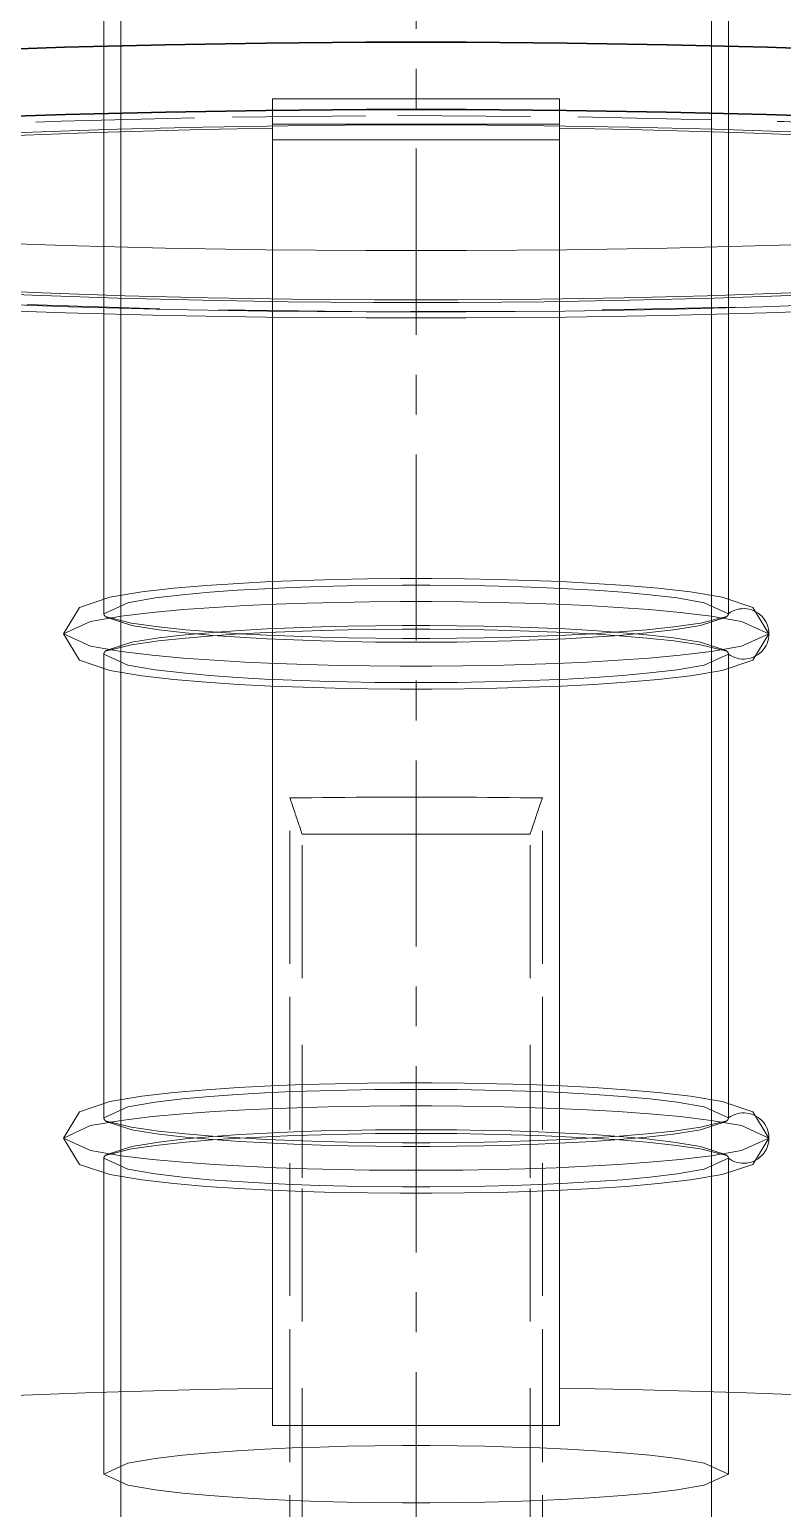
# Model space of a CAD drawing. Header units: millimetres. Extents: x 10 to 410, y 10 to 287.
# Drawn here: x 108.05 to 110.88, y 204.84 to 210.4 of the extents above; entities that cross this region are included whole.
import ezdxf

# ---------------------------------------------------------------- set-up
doc = ezdxf.new("R2010")
doc.units = ezdxf.units.MM
doc.linetypes.add('CENTER', pattern=[1.15, 0.7, -0.15, 0.15, -0.15])
doc.linetypes.add('DASHED', pattern=[0.75, 0.5, -0.25])
for name, color, linetype, lineweight in [('CENTER', 4, 'CENTER', 13), ('HIDDEN', 8, 'DASHED', 18), ('VISIBLE', 7, 'CONTINUOUS', 35)]:
    doc.layers.add(name, color=color, linetype=linetype, lineweight=lineweight)

msp = doc.modelspace()

# ---------------------------------------------------------------- linework, layer by layer
at = {"layer": 'CENTER'}
msp.add_line((109.5, 169), (109.5, 273), dxfattribs=at)
at = {"layer": 'HIDDEN'}
for points in [[(108.3895, 203.3861), (108.3895, 203.8137), (108.3895, 204.2413), (108.3895, 204.6688), (108.3895, 205.0964), (108.3895, 205.524), (108.3895, 205.9516), (108.3895, 206.3792), (108.3895, 206.8068), (108.3895, 207.2344), (108.3895, 207.662), (108.3895, 208.0896), (108.3895, 208.5171), (108.3895, 208.9447), (108.3895, 209.3723), (108.3895, 209.7999), (108.3895, 210.2275), (108.3895, 210.6551), (108.3895, 211.0827), (108.3895, 211.5103), (108.3895, 211.9379), (108.3895, 212.3655), (108.3895, 212.793), (108.3895, 213.2206)], [(110.6105, 203.3861), (110.6105, 203.8137), (110.6105, 204.2413), (110.6105, 204.6688), (110.6105, 205.0964), (110.6105, 205.524), (110.6105, 205.9516), (110.6105, 206.3792), (110.6105, 206.8068), (110.6105, 207.2344), (110.6105, 207.662), (110.6105, 208.0896), (110.6105, 208.5171), (110.6105, 208.9447), (110.6105, 209.3723), (110.6105, 209.7999), (110.6105, 210.2275), (110.6105, 210.6551), (110.6105, 211.0827), (110.6105, 211.5103), (110.6105, 211.9379), (110.6105, 212.3655), (110.6105, 212.793), (110.6105, 213.2206)], [(110.6105, 203.3861), (110.6105, 203.8137), (110.6105, 204.2413), (110.6105, 204.6688), (110.6105, 205.0964), (110.6105, 205.524), (110.6105, 205.9516), (110.6105, 206.3792), (110.6105, 206.8068), (110.6105, 207.2344), (110.6105, 207.662), (110.6105, 208.0896), (110.6105, 208.5171), (110.6105, 208.9447), (110.6105, 209.3723), (110.6105, 209.7999), (110.6105, 210.2275), (110.6105, 210.6551), (110.6105, 211.0827), (110.6105, 211.5103), (110.6105, 211.9379), (110.6105, 212.3655), (110.6105, 212.793), (110.6105, 213.2206)], [(108.326, 208.2014), (108.326, 208.3047), (108.326, 208.408), (108.326, 208.5113), (108.326, 208.6146), (108.326, 208.7179), (108.326, 208.8212), (108.326, 208.9245), (108.326, 209.0278), (108.326, 209.1312), (108.326, 209.2345), (108.326, 209.3378), (108.326, 209.4411), (108.326, 209.5444), (108.326, 209.6477), (108.326, 209.751), (108.326, 209.8543), (108.326, 209.9576), (108.326, 210.0609), (108.326, 210.1642), (108.326, 210.2675), (108.326, 210.3708), (108.326, 210.4741), (108.326, 210.5774)], [(110.674, 208.2014), (110.674, 208.3047), (110.674, 208.408), (110.674, 208.5113), (110.674, 208.6146), (110.674, 208.7179), (110.674, 208.8212), (110.674, 208.9245), (110.674, 209.0278), (110.674, 209.1312), (110.674, 209.2345), (110.674, 209.3378), (110.674, 209.4411), (110.674, 209.5444), (110.674, 209.6477), (110.674, 209.751), (110.674, 209.8543), (110.674, 209.9576), (110.674, 210.0609), (110.674, 210.1642), (110.674, 210.2675), (110.674, 210.3708), (110.674, 210.4741), (110.674, 210.5774)], [(110.674, 208.2014), (110.674, 208.3047), (110.674, 208.408), (110.674, 208.5113), (110.674, 208.6146), (110.674, 208.7179), (110.674, 208.8212), (110.674, 208.9245), (110.674, 209.0278), (110.674, 209.1312), (110.674, 209.2345), (110.674, 209.3378), (110.674, 209.4411), (110.674, 209.5444), (110.674, 209.6477), (110.674, 209.751), (110.674, 209.8543), (110.674, 209.9576), (110.674, 210.0609), (110.674, 210.1642), (110.674, 210.2675), (110.674, 210.3708), (110.674, 210.4741), (110.674, 210.5774)], [(108.9606, 210.0422), (108.9606, 210.0463), (108.9606, 210.0504), (108.9606, 210.0545), (108.9606, 210.0587), (108.9606, 210.0628), (108.9606, 210.0669), (108.9606, 210.071), (108.9606, 210.0751), (108.9606, 210.0793), (108.9606, 210.0834), (108.9606, 210.0875), (108.9606, 210.0916), (108.9606, 210.0957), (108.9606, 210.0999), (108.9606, 210.104), (108.9606, 210.1081), (108.9606, 210.1122), (108.9606, 210.1163), (108.9606, 210.1205), (108.9606, 210.1246), (108.9606, 210.1287), (108.9606, 210.1328), (108.9606, 210.137)], [(108.9606, 210.137), (108.9606, 210.1303), (108.9606, 210.1236), (108.9606, 210.1169), (108.9606, 210.1102), (108.9606, 210.1035), (108.9606, 210.0968), (108.9606, 210.0901), (108.9606, 210.0834), (108.9606, 210.0767), (108.9606, 210.0701), (108.9606, 210.0634), (108.9606, 210.0567), (108.9606, 210.05), (108.9606, 210.0433), (108.9606, 210.0366), (108.9606, 210.0299), (108.9606, 210.0232), (108.9606, 210.0165), (108.9606, 210.0098), (108.9606, 210.0032), (108.9606, 209.9965), (108.9606, 209.9898), (108.9606, 209.9831)], [(108.9606, 210.137), (109.0075, 210.137), (109.0544, 210.137), (109.1013, 210.137), (109.1482, 210.137), (109.1951, 210.137), (109.242, 210.137), (109.2889, 210.137), (109.3358, 210.137), (109.3827, 210.137), (109.4296, 210.137), (109.4765, 210.137), (109.5234, 210.137), (109.5703, 210.137), (109.6172, 210.137), (109.6641, 210.137), (109.711, 210.137), (109.7579, 210.137), (109.8049, 210.137), (109.8518, 210.137), (109.8987, 210.137), (109.9456, 210.137), (109.9925, 210.137), (110.0394, 210.137)], [(110.0394, 210.0422), (110.0394, 210.0463), (110.0394, 210.0504), (110.0394, 210.0545), (110.0394, 210.0587), (110.0394, 210.0628), (110.0394, 210.0669), (110.0394, 210.071), (110.0394, 210.0751), (110.0394, 210.0793), (110.0394, 210.0834), (110.0394, 210.0875), (110.0394, 210.0916), (110.0394, 210.0957), (110.0394, 210.0999), (110.0394, 210.104), (110.0394, 210.1081), (110.0394, 210.1122), (110.0394, 210.1163), (110.0394, 210.1205), (110.0394, 210.1246), (110.0394, 210.1287), (110.0394, 210.1328), (110.0394, 210.137)], [(110.0394, 210.137), (110.0394, 210.1303), (110.0394, 210.1236), (110.0394, 210.1169), (110.0394, 210.1102), (110.0394, 210.1035), (110.0394, 210.0968), (110.0394, 210.0901), (110.0394, 210.0834), (110.0394, 210.0767), (110.0394, 210.0701), (110.0394, 210.0634), (110.0394, 210.0567), (110.0394, 210.05), (110.0394, 210.0433), (110.0394, 210.0366), (110.0394, 210.0299), (110.0394, 210.0232), (110.0394, 210.0165), (110.0394, 210.0098), (110.0394, 210.0032), (110.0394, 209.9965), (110.0394, 209.9898), (110.0394, 209.9831)], [(113.5297, 209.7054), (112.8576, 209.5015), (112.1403, 209.4268), (111.4204, 209.3812), (110.6997, 209.3534), (109.9785, 209.3393), (109.2572, 209.3373), (108.536, 209.3474), (107.815, 209.3704), (107.0948, 209.4095), (106.3763, 209.4724), (105.6656, 209.592), (105.9106, 209.873), (106.5978, 209.9612), (107.321, 210.0155), (108.1665, 210.0533), (108.8099, 210.0687), (109.4303, 210.074), (110.1076, 210.0699), (110.884, 210.0517), (111.8252, 210.0065), (112.5873, 209.9423), (113.0957, 209.8718), (113.5297, 209.7054)], [(105.8532, 209.7166), (106.1432, 209.8363), (106.4593, 209.8899), (106.7777, 209.9277), (107.097, 209.9566), (107.4169, 209.9795), (107.737, 209.9977), (108.0573, 210.0121), (108.3778, 210.0231), (108.6984, 210.0311), (109.019, 210.0363), (109.3396, 210.0389), (109.6603, 210.0389), (109.9809, 210.0363), (110.3016, 210.0311), (110.6221, 210.0231), (110.9426, 210.0121), (111.2629, 209.9977), (111.5831, 209.9795), (111.9029, 209.9566), (112.2223, 209.9277), (112.5407, 209.89), (112.8568, 209.8363), (113.1468, 209.7166)], [(105.9526, 209.7055), (106.0537, 209.7823), (106.1811, 209.82), (106.311, 209.8476), (106.442, 209.8699), (106.5736, 209.8888), (106.7055, 209.9053), (106.8375, 209.9199), (106.9698, 209.9329), (107.1022, 209.9446), (107.2347, 209.9552), (107.3672, 209.9648), (107.4998, 209.9735), (107.6325, 209.9814), (107.7652, 209.9885), (107.8979, 209.995), (108.0307, 210.0008), (108.1635, 210.0061), (108.2963, 210.0107), (108.4291, 210.0148), (108.562, 210.0184), (108.6948, 210.0215), (108.8277, 210.0241), (108.9606, 210.0262)], [(108.9606, 210.0422), (108.9606, 210.0415), (108.9606, 210.0408), (108.9606, 210.0401), (108.9606, 210.0394), (108.9606, 210.0387), (108.9606, 210.038), (108.9606, 210.0373), (108.9606, 210.0366), (108.9606, 210.0359), (108.9606, 210.0352), (108.9606, 210.0345), (108.9606, 210.0338), (108.9606, 210.0331), (108.9606, 210.0324), (108.9606, 210.0318), (108.9606, 210.0311), (108.9606, 210.0304), (108.9606, 210.0297), (108.9606, 210.029), (108.9606, 210.0283), (108.9606, 210.0276), (108.9606, 210.0269), (108.9606, 210.0262)], [(110.0394, 210.0422), (109.9925, 210.0422), (109.9456, 210.0422), (109.8987, 210.0422), (109.8518, 210.0422), (109.8049, 210.0422), (109.7579, 210.0422), (109.711, 210.0422), (109.6641, 210.0422), (109.6172, 210.0422), (109.5703, 210.0422), (109.5234, 210.0422), (109.4765, 210.0422), (109.4296, 210.0422), (109.3827, 210.0422), (109.3358, 210.0422), (109.2889, 210.0422), (109.242, 210.0422), (109.1951, 210.0422), (109.1482, 210.0422), (109.1013, 210.0422), (109.0544, 210.0422), (109.0075, 210.0422), (108.9606, 210.0422)], [(108.9606, 210.0262), (108.9606, 209.8202), (108.9606, 209.6142), (108.9606, 209.4083), (108.9606, 209.2023), (108.9606, 208.9963), (108.9606, 208.7903), (108.9606, 208.5844), (108.9606, 208.3784), (108.9606, 208.1724), (108.9606, 207.9664), (108.9606, 207.7605), (108.9606, 207.5545), (108.9606, 207.3485), (108.9606, 207.1425), (108.9606, 206.9366), (108.9606, 206.7306), (108.9606, 206.5246), (108.9606, 206.3186), (108.9606, 206.1127), (108.9606, 205.9067), (108.9606, 205.7007), (108.9606, 205.4947), (108.9606, 205.2888)], [(110.0394, 210.0422), (110.0394, 210.0415), (110.0394, 210.0408), (110.0394, 210.0401), (110.0394, 210.0394), (110.0394, 210.0387), (110.0394, 210.038), (110.0394, 210.0373), (110.0394, 210.0366), (110.0394, 210.0359), (110.0394, 210.0352), (110.0394, 210.0345), (110.0394, 210.0338), (110.0394, 210.0331), (110.0394, 210.0324), (110.0394, 210.0318), (110.0394, 210.0311), (110.0394, 210.0304), (110.0394, 210.0297), (110.0394, 210.029), (110.0394, 210.0283), (110.0394, 210.0276), (110.0394, 210.0269), (110.0394, 210.0262)], [(110.0394, 210.0262), (110.1723, 210.0241), (110.3051, 210.0215), (110.438, 210.0184), (110.5708, 210.0148), (110.7037, 210.0107), (110.8365, 210.0061), (110.9693, 210.0008), (111.1021, 209.995), (111.2348, 209.9885), (111.3675, 209.9814), (111.5002, 209.9735), (111.6328, 209.9648), (111.7653, 209.9552), (111.8978, 209.9446), (112.0302, 209.9329), (112.1624, 209.9199), (112.2945, 209.9053), (112.4264, 209.8888), (112.5579, 209.8699), (112.6889, 209.8476), (112.8189, 209.82), (112.9463, 209.7823), (113.0474, 209.7055)], [(110.0394, 210.0262), (110.0394, 209.8202), (110.0394, 209.6142), (110.0394, 209.4083), (110.0394, 209.2023), (110.0394, 208.9963), (110.0394, 208.7903), (110.0394, 208.5844), (110.0394, 208.3784), (110.0394, 208.1724), (110.0394, 207.9664), (110.0394, 207.7605), (110.0394, 207.5545), (110.0394, 207.3485), (110.0394, 207.1425), (110.0394, 206.9366), (110.0394, 206.7306), (110.0394, 206.5246), (110.0394, 206.3186), (110.0394, 206.1127), (110.0394, 205.9067), (110.0394, 205.7007), (110.0394, 205.4947), (110.0394, 205.2888)], [(108.9606, 205.1488), (108.9606, 205.359), (108.9606, 205.5692), (108.9606, 205.7794), (108.9606, 205.9896), (108.9606, 206.1997), (108.9606, 206.4099), (108.9606, 206.6201), (108.9606, 206.8303), (108.9606, 207.0405), (108.9606, 207.2507), (108.9606, 207.4609), (108.9606, 207.671), (108.9606, 207.8812), (108.9606, 208.0914), (108.9606, 208.3016), (108.9606, 208.5118), (108.9606, 208.722), (108.9606, 208.9322), (108.9606, 209.1423), (108.9606, 209.3525), (108.9606, 209.5627), (108.9606, 209.7729), (108.9606, 209.9831)], [(108.9606, 209.9831), (109.0075, 209.9831), (109.0544, 209.9831), (109.1013, 209.9831), (109.1482, 209.9831), (109.1951, 209.9831), (109.242, 209.9831), (109.2889, 209.9831), (109.3358, 209.9831), (109.3827, 209.9831), (109.4296, 209.9831), (109.4765, 209.9831), (109.5234, 209.9831), (109.5703, 209.9831), (109.6172, 209.9831), (109.6642, 209.9831), (109.7111, 209.9831), (109.758, 209.9831), (109.8049, 209.9831), (109.8518, 209.9831), (109.8987, 209.9831), (109.9456, 209.9831), (109.9925, 209.9831), (110.0394, 209.9831)], [(110.0394, 205.1488), (110.0394, 205.359), (110.0394, 205.5692), (110.0394, 205.7794), (110.0394, 205.9896), (110.0394, 206.1997), (110.0394, 206.4099), (110.0394, 206.6201), (110.0394, 206.8303), (110.0394, 207.0405), (110.0394, 207.2507), (110.0394, 207.4609), (110.0394, 207.671), (110.0394, 207.8812), (110.0394, 208.0914), (110.0394, 208.3016), (110.0394, 208.5118), (110.0394, 208.722), (110.0394, 208.9322), (110.0394, 209.1423), (110.0394, 209.3525), (110.0394, 209.5627), (110.0394, 209.7729), (110.0394, 209.9831)], [(113.7835, 209.9582), (113.4526, 209.8071), (113.0806, 209.743), (112.7057, 209.6982), (112.3296, 209.6639), (111.953, 209.6368), (111.576, 209.6153), (111.1988, 209.5984), (110.8214, 209.5853), (110.4439, 209.5758), (110.0664, 209.5697), (109.6888, 209.5666), (109.3112, 209.5666), (108.9336, 209.5697), (108.556, 209.5758), (108.1786, 209.5853), (107.8012, 209.5984), (107.424, 209.6153), (107.047, 209.6368), (106.6704, 209.6639), (106.2943, 209.6982), (105.9194, 209.743), (105.5474, 209.8071), (105.2165, 209.9582)], [(113.7179, 209.7737), (113.3961, 209.5985), (113.0314, 209.5234), (112.6622, 209.4741), (112.2915, 209.4374), (111.92, 209.4089), (111.5482, 209.3864), (111.176, 209.3688), (110.8037, 209.3553), (110.4313, 209.3455), (110.0588, 209.3391), (109.6863, 209.336), (109.3137, 209.336), (108.9412, 209.3391), (108.5687, 209.3455), (108.1963, 209.3553), (107.824, 209.3688), (107.4518, 209.3864), (107.08, 209.4089), (106.7085, 209.4374), (106.3378, 209.4741), (105.9686, 209.5234), (105.6038, 209.5985), (105.2821, 209.7737)], [(113.7815, 209.6934), (113.4417, 209.552), (113.0706, 209.4889), (112.6967, 209.4445), (112.3217, 209.4105), (111.9461, 209.3836), (111.5702, 209.3623), (111.1941, 209.3454), (110.8177, 209.3324), (110.4413, 209.323), (110.0648, 209.3169), (109.6883, 209.3138), (109.3118, 209.3138), (108.9352, 209.3169), (108.5588, 209.323), (108.1823, 209.3324), (107.806, 209.3454), (107.4299, 209.3623), (107.0539, 209.3836), (106.6783, 209.4105), (106.3034, 209.4445), (105.9295, 209.4889), (105.5583, 209.552), (105.2185, 209.6934)], [(113.1468, 209.6942), (112.8568, 209.5745), (112.5407, 209.5208), (112.2223, 209.4831), (111.903, 209.4541), (111.5831, 209.4313), (111.263, 209.4131), (110.9427, 209.3987), (110.6222, 209.3877), (110.3016, 209.3797), (109.981, 209.3744), (109.6604, 209.3718), (109.3397, 209.3718), (109.0191, 209.3744), (108.6984, 209.3797), (108.3779, 209.3877), (108.0574, 209.3987), (107.7371, 209.4131), (107.4169, 209.4313), (107.0971, 209.4541), (106.7777, 209.4831), (106.4593, 209.5208), (106.1432, 209.5745), (105.8532, 209.6942)], [(113.0474, 209.7055), (112.7735, 209.5803), (112.4654, 209.5272), (112.1549, 209.4901), (111.8434, 209.4617), (111.5315, 209.4393), (111.2193, 209.4215), (110.9069, 209.4074), (110.5944, 209.3966), (110.2817, 209.3888), (109.9691, 209.3836), (109.6563, 209.3811), (109.3436, 209.3811), (109.0309, 209.3836), (108.7182, 209.3888), (108.4056, 209.3966), (108.0931, 209.4074), (107.7807, 209.4215), (107.4685, 209.4393), (107.1566, 209.4617), (106.8451, 209.4901), (106.5346, 209.5272), (106.2265, 209.5803), (105.9526, 209.7055)], [(108.1737, 208.1256), (108.2344, 208.2244), (108.349, 208.2631), (108.4689, 208.2832), (108.5896, 208.297), (108.7107, 208.3075), (108.8319, 208.3155), (108.9533, 208.3218), (109.0747, 208.3265), (109.1962, 208.3299), (109.3177, 208.3322), (109.4392, 208.3333), (109.5608, 208.3333), (109.6823, 208.3322), (109.8038, 208.3299), (109.9253, 208.3265), (110.0467, 208.3218), (110.1681, 208.3155), (110.2893, 208.3075), (110.4104, 208.297), (110.5311, 208.2832), (110.651, 208.2631), (110.7656, 208.2244), (110.8263, 208.1256)], [(108.326, 208.2014), (108.4167, 208.2428), (108.5187, 208.2604), (108.6214, 208.2726), (108.7245, 208.282), (108.8277, 208.2895), (108.931, 208.2954), (109.0344, 208.3), (109.1378, 208.3036), (109.2413, 208.3062), (109.3448, 208.3079), (109.4483, 208.3087), (109.5517, 208.3087), (109.6552, 208.3079), (109.7587, 208.3062), (109.8622, 208.3036), (109.9656, 208.3), (110.069, 208.2954), (110.1723, 208.2895), (110.2755, 208.282), (110.3786, 208.2726), (110.4813, 208.2604), (110.5833, 208.2428), (110.674, 208.2014)], [(108.1737, 208.1256), (108.2762, 208.1723), (108.3913, 208.1922), (108.5074, 208.2061), (108.6239, 208.2167), (108.7405, 208.225), (108.8572, 208.2317), (108.974, 208.237), (109.0909, 208.241), (109.2077, 208.2439), (109.3246, 208.2458), (109.4415, 208.2468), (109.5585, 208.2468), (109.6754, 208.2458), (109.7923, 208.2439), (109.9092, 208.241), (110.026, 208.237), (110.1428, 208.2317), (110.2595, 208.225), (110.3761, 208.2167), (110.4926, 208.2061), (110.6087, 208.1922), (110.7238, 208.1723), (110.8263, 208.1256)], [(108.3348, 208.1882), (108.3343, 208.1887), (108.3337, 208.1891), (108.3332, 208.1895), (108.3326, 208.19), (108.3321, 208.1905), (108.3315, 208.191), (108.331, 208.1915), (108.3305, 208.192), (108.33, 208.1925), (108.3296, 208.193), (108.3291, 208.1936), (108.3287, 208.1941), (108.3283, 208.1947), (108.3279, 208.1953), (108.3275, 208.1959), (108.3272, 208.1966), (108.3269, 208.1972), (108.3266, 208.1979), (108.3264, 208.1986), (108.3262, 208.1993), (108.3261, 208.2), (108.326, 208.2007), (108.326, 208.2014)], [(110.6686, 208.1905), (110.5696, 208.1663), (110.4685, 208.1519), (110.367, 208.1412), (110.2652, 208.1328), (110.1634, 208.126), (110.0614, 208.1206), (109.9594, 208.1163), (109.8573, 208.113), (109.7553, 208.1106), (109.6532, 208.109), (109.5511, 208.1082), (109.449, 208.1082), (109.3468, 208.109), (109.2448, 208.1106), (109.1427, 208.113), (109.0406, 208.1163), (108.9386, 208.1206), (108.8366, 208.126), (108.7348, 208.1328), (108.633, 208.1412), (108.5315, 208.1519), (108.4304, 208.1663), (108.3314, 208.1905)], [(108.3314, 208.1905), (108.3316, 208.1904), (108.3317, 208.1903), (108.3319, 208.1902), (108.332, 208.1901), (108.3322, 208.19), (108.3323, 208.19), (108.3325, 208.1899), (108.3326, 208.1898), (108.3328, 208.1897), (108.3329, 208.1896), (108.3331, 208.1895), (108.3332, 208.1894), (108.3334, 208.1893), (108.3335, 208.1892), (108.3337, 208.1891), (108.3338, 208.189), (108.334, 208.1889), (108.3341, 208.1888), (108.3343, 208.1887), (108.3344, 208.1885), (108.3346, 208.1884), (108.3347, 208.1883), (108.3348, 208.1882)], [(110.6652, 208.1882), (110.5686, 208.1569), (110.4679, 208.1406), (110.3665, 208.1289), (110.2648, 208.1199), (110.163, 208.1127), (110.0611, 208.107), (109.9592, 208.1025), (109.8572, 208.0991), (109.7551, 208.0965), (109.6531, 208.0949), (109.551, 208.0941), (109.449, 208.0941), (109.3469, 208.0949), (109.2449, 208.0965), (109.1428, 208.0991), (109.0408, 208.1025), (108.9389, 208.107), (108.837, 208.1127), (108.7352, 208.1199), (108.6335, 208.1289), (108.5321, 208.1406), (108.4314, 208.1569), (108.3348, 208.1882)], [(110.674, 208.2014), (110.674, 208.2007), (110.6739, 208.2), (110.6738, 208.1993), (110.6736, 208.1986), (110.6734, 208.1979), (110.6731, 208.1972), (110.6728, 208.1966), (110.6725, 208.1959), (110.6721, 208.1953), (110.6717, 208.1947), (110.6713, 208.1941), (110.6709, 208.1936), (110.6704, 208.193), (110.67, 208.1925), (110.6695, 208.192), (110.669, 208.1915), (110.6685, 208.191), (110.6679, 208.1905), (110.6674, 208.19), (110.6668, 208.1895), (110.6663, 208.1891), (110.6657, 208.1887), (110.6652, 208.1882)], [(110.6652, 208.1882), (110.6653, 208.1883), (110.6654, 208.1884), (110.6656, 208.1885), (110.6657, 208.1887), (110.6659, 208.1888), (110.666, 208.1889), (110.6662, 208.189), (110.6663, 208.1891), (110.6665, 208.1892), (110.6666, 208.1893), (110.6668, 208.1894), (110.6669, 208.1895), (110.6671, 208.1896), (110.6672, 208.1897), (110.6674, 208.1898), (110.6675, 208.1899), (110.6677, 208.19), (110.6678, 208.19), (110.668, 208.1901), (110.6681, 208.1902), (110.6683, 208.1903), (110.6684, 208.1904), (110.6686, 208.1905)], [(110.8263, 208.1256), (110.8259, 208.1347), (110.8245, 208.1437), (110.8223, 208.1526), (110.8193, 208.1613), (110.8154, 208.1695), (110.8108, 208.1774), (110.8054, 208.1848), (110.7993, 208.1917), (110.7926, 208.1979), (110.7854, 208.2034), (110.7776, 208.2083), (110.7694, 208.2123), (110.7609, 208.2156), (110.7521, 208.218), (110.743, 208.2196), (110.7339, 208.2203), (110.7248, 208.2201), (110.7157, 208.2191), (110.7068, 208.2172), (110.698, 208.2144), (110.6896, 208.2109), (110.6816, 208.2065), (110.674, 208.2014)], [(110.674, 208.2014), (110.674, 208.2014), (110.674, 208.2014), (110.674, 208.2014), (110.674, 208.2014), (110.674, 208.2014), (110.674, 208.2014), (110.674, 208.2014), (110.674, 208.2014), (110.674, 208.2014), (110.674, 208.2014), (110.674, 208.2014), (110.674, 208.2014), (110.674, 208.2014), (110.674, 208.2014), (110.674, 208.2014), (110.674, 208.2014), (110.674, 208.2014), (110.674, 208.2014), (110.674, 208.2014), (110.674, 208.2014), (110.674, 208.2014), (110.674, 208.2014), (110.674, 208.2014)], [(108.3314, 208.0606), (108.4304, 208.0848), (108.5315, 208.0992), (108.633, 208.1099), (108.7348, 208.1184), (108.8366, 208.1251), (108.9386, 208.1305), (109.0406, 208.1348), (109.1427, 208.1381), (109.2447, 208.1406), (109.3468, 208.1421), (109.4489, 208.1429), (109.551, 208.1429), (109.6532, 208.1421), (109.7552, 208.1406), (109.8573, 208.1381), (109.9594, 208.1348), (110.0614, 208.1305), (110.1634, 208.1251), (110.2652, 208.1184), (110.367, 208.1099), (110.4685, 208.0992), (110.5696, 208.0848), (110.6686, 208.0606)], [(108.3348, 208.0629), (108.4314, 208.0942), (108.5321, 208.1105), (108.6335, 208.1222), (108.7352, 208.1312), (108.837, 208.1384), (108.9389, 208.1441), (109.0408, 208.1486), (109.1428, 208.1521), (109.2449, 208.1546), (109.3469, 208.1562), (109.449, 208.157), (109.551, 208.157), (109.6531, 208.1562), (109.7551, 208.1546), (109.8572, 208.1521), (109.9592, 208.1486), (110.0611, 208.1441), (110.163, 208.1384), (110.2648, 208.1312), (110.3665, 208.1222), (110.4679, 208.1105), (110.5686, 208.0942), (110.6652, 208.0629)], [(110.8263, 208.1256), (110.7238, 208.0788), (110.6087, 208.0589), (110.4926, 208.0451), (110.3761, 208.0344), (110.2595, 208.0261), (110.1428, 208.0194), (110.026, 208.0142), (109.9091, 208.0101), (109.7923, 208.0072), (109.6754, 208.0053), (109.5585, 208.0043), (109.4415, 208.0043), (109.3246, 208.0053), (109.2077, 208.0072), (109.0908, 208.0101), (108.974, 208.0142), (108.8572, 208.0194), (108.7405, 208.0261), (108.6239, 208.0344), (108.5074, 208.0451), (108.3913, 208.0589), (108.2762, 208.0788), (108.1737, 208.1256)], [(110.8263, 208.1256), (110.7656, 208.0267), (110.651, 207.988), (110.5311, 207.9679), (110.4104, 207.9541), (110.2893, 207.9436), (110.1681, 207.9356), (110.0467, 207.9293), (109.9253, 207.9246), (109.8038, 207.9212), (109.6823, 207.919), (109.5608, 207.9179), (109.4392, 207.9179), (109.3177, 207.919), (109.1962, 207.9212), (109.0747, 207.9246), (108.9533, 207.9293), (108.8319, 207.9356), (108.7107, 207.9436), (108.5896, 207.9541), (108.4689, 207.9679), (108.349, 207.988), (108.2344, 208.0267), (108.1737, 208.1256)], [(110.674, 208.0497), (110.6816, 208.0446), (110.6896, 208.0402), (110.698, 208.0367), (110.7068, 208.0339), (110.7157, 208.032), (110.7248, 208.031), (110.7339, 208.0308), (110.7431, 208.0315), (110.7521, 208.0331), (110.7609, 208.0355), (110.7694, 208.0388), (110.7776, 208.0429), (110.7854, 208.0477), (110.7926, 208.0532), (110.7993, 208.0595), (110.8054, 208.0663), (110.8108, 208.0737), (110.8154, 208.0816), (110.8193, 208.0899), (110.8223, 208.0985), (110.8245, 208.1074), (110.8259, 208.1164), (110.8263, 208.1256)], [(110.8263, 208.1256), (110.8263, 208.1256), (110.8263, 208.1256), (110.8263, 208.1256), (110.8263, 208.1256), (110.8263, 208.1256), (110.8263, 208.1256), (110.8263, 208.1256), (110.8263, 208.1256), (110.8263, 208.1256), (110.8263, 208.1256), (110.8263, 208.1256), (110.8263, 208.1256), (110.8263, 208.1256), (110.8263, 208.1256), (110.8263, 208.1256), (110.8263, 208.1256), (110.8263, 208.1256), (110.8263, 208.1256), (110.8263, 208.1256), (110.8263, 208.1256), (110.8263, 208.1256), (110.8263, 208.1256), (110.8263, 208.1256)], [(110.8263, 208.1256), (110.8263, 208.1256), (110.8263, 208.1256), (110.8263, 208.1256), (110.8263, 208.1256), (110.8263, 208.1256), (110.8263, 208.1256), (110.8263, 208.1256), (110.8263, 208.1256), (110.8263, 208.1256), (110.8263, 208.1256), (110.8263, 208.1256), (110.8263, 208.1256), (110.8263, 208.1256), (110.8263, 208.1256), (110.8263, 208.1256), (110.8263, 208.1256), (110.8263, 208.1256), (110.8263, 208.1256), (110.8263, 208.1256), (110.8263, 208.1256), (110.8263, 208.1256), (110.8263, 208.1256), (110.8263, 208.1256)], [(110.8263, 208.1256), (110.8263, 208.1256), (110.8263, 208.1256), (110.8263, 208.1256), (110.8263, 208.1256), (110.8263, 208.1256), (110.8263, 208.1256), (110.8263, 208.1256), (110.8263, 208.1256), (110.8263, 208.1256), (110.8263, 208.1256), (110.8263, 208.1256), (110.8263, 208.1256), (110.8263, 208.1256), (110.8263, 208.1256), (110.8263, 208.1256), (110.8263, 208.1256), (110.8263, 208.1256), (110.8263, 208.1256), (110.8263, 208.1256), (110.8263, 208.1256), (110.8263, 208.1256), (110.8263, 208.1256), (110.8263, 208.1256)], [(108.326, 208.0497), (108.326, 208.0504), (108.3261, 208.0512), (108.3262, 208.0519), (108.3264, 208.0525), (108.3266, 208.0532), (108.3269, 208.0539), (108.3272, 208.0545), (108.3275, 208.0552), (108.3279, 208.0558), (108.3283, 208.0564), (108.3287, 208.057), (108.3291, 208.0575), (108.3296, 208.0581), (108.33, 208.0586), (108.3305, 208.0591), (108.331, 208.0597), (108.3315, 208.0602), (108.3321, 208.0606), (108.3326, 208.0611), (108.3332, 208.0616), (108.3337, 208.062), (108.3343, 208.0625), (108.3348, 208.0629)], [(110.674, 208.0497), (110.5833, 208.0083), (110.4813, 207.9908), (110.3786, 207.9785), (110.2755, 207.9691), (110.1723, 207.9617), (110.069, 207.9558), (109.9656, 207.9511), (109.8622, 207.9475), (109.7587, 207.9449), (109.6552, 207.9432), (109.5517, 207.9424), (109.4483, 207.9424), (109.3448, 207.9432), (109.2413, 207.9449), (109.1378, 207.9475), (109.0344, 207.9511), (108.931, 207.9558), (108.8277, 207.9617), (108.7245, 207.9691), (108.6214, 207.9785), (108.5187, 207.9908), (108.4167, 208.0083), (108.326, 208.0497)], [(108.326, 206.3056), (108.326, 206.3814), (108.326, 206.4573), (108.326, 206.5331), (108.326, 206.6089), (108.326, 206.6848), (108.326, 206.7606), (108.326, 206.8364), (108.326, 206.9122), (108.326, 206.9881), (108.326, 207.0639), (108.326, 207.1397), (108.326, 207.2156), (108.326, 207.2914), (108.326, 207.3672), (108.326, 207.4431), (108.326, 207.5189), (108.326, 207.5947), (108.326, 207.6706), (108.326, 207.7464), (108.326, 207.8222), (108.326, 207.8981), (108.326, 207.9739), (108.326, 208.0497)], [(108.3348, 208.0629), (108.3347, 208.0628), (108.3346, 208.0627), (108.3344, 208.0626), (108.3343, 208.0625), (108.3341, 208.0624), (108.334, 208.0623), (108.3338, 208.0622), (108.3337, 208.0621), (108.3335, 208.0619), (108.3334, 208.0618), (108.3332, 208.0617), (108.3331, 208.0616), (108.3329, 208.0616), (108.3328, 208.0615), (108.3326, 208.0614), (108.3325, 208.0613), (108.3323, 208.0612), (108.3322, 208.0611), (108.332, 208.061), (108.3319, 208.0609), (108.3317, 208.0608), (108.3316, 208.0607), (108.3314, 208.0606)], [(110.6652, 208.0629), (110.6657, 208.0625), (110.6663, 208.062), (110.6668, 208.0616), (110.6674, 208.0611), (110.6679, 208.0606), (110.6685, 208.0602), (110.669, 208.0597), (110.6695, 208.0591), (110.67, 208.0586), (110.6704, 208.0581), (110.6709, 208.0575), (110.6713, 208.057), (110.6717, 208.0564), (110.6721, 208.0558), (110.6725, 208.0552), (110.6728, 208.0545), (110.6731, 208.0539), (110.6734, 208.0532), (110.6736, 208.0525), (110.6738, 208.0519), (110.6739, 208.0512), (110.674, 208.0504), (110.674, 208.0497)], [(110.6686, 208.0606), (110.6684, 208.0607), (110.6683, 208.0608), (110.6681, 208.0609), (110.668, 208.061), (110.6678, 208.0611), (110.6677, 208.0612), (110.6675, 208.0613), (110.6674, 208.0614), (110.6672, 208.0615), (110.6671, 208.0616), (110.6669, 208.0616), (110.6668, 208.0617), (110.6666, 208.0618), (110.6665, 208.0619), (110.6663, 208.0621), (110.6662, 208.0622), (110.666, 208.0623), (110.6659, 208.0624), (110.6657, 208.0625), (110.6656, 208.0626), (110.6654, 208.0627), (110.6653, 208.0628), (110.6652, 208.0629)], [(110.674, 208.0497), (110.674, 208.0497), (110.674, 208.0497), (110.674, 208.0497), (110.674, 208.0497), (110.674, 208.0497), (110.674, 208.0497), (110.674, 208.0497), (110.674, 208.0497), (110.674, 208.0497), (110.674, 208.0497), (110.674, 208.0497), (110.674, 208.0497), (110.674, 208.0497), (110.674, 208.0497), (110.674, 208.0497), (110.674, 208.0497), (110.674, 208.0497), (110.674, 208.0497), (110.674, 208.0497), (110.674, 208.0497), (110.674, 208.0497), (110.674, 208.0497), (110.674, 208.0497)], [(110.674, 206.3056), (110.674, 206.3814), (110.674, 206.4573), (110.674, 206.5331), (110.674, 206.6089), (110.674, 206.6848), (110.674, 206.7606), (110.674, 206.8364), (110.674, 206.9122), (110.674, 206.9881), (110.674, 207.0639), (110.674, 207.1397), (110.674, 207.2156), (110.674, 207.2914), (110.674, 207.3672), (110.674, 207.4431), (110.674, 207.5189), (110.674, 207.5947), (110.674, 207.6706), (110.674, 207.7464), (110.674, 207.8222), (110.674, 207.8981), (110.674, 207.9739), (110.674, 208.0497)], [(110.674, 206.3056), (110.674, 206.3814), (110.674, 206.4573), (110.674, 206.5331), (110.674, 206.6089), (110.674, 206.6848), (110.674, 206.7606), (110.674, 206.8364), (110.674, 206.9122), (110.674, 206.9881), (110.674, 207.0639), (110.674, 207.1397), (110.674, 207.2156), (110.674, 207.2914), (110.674, 207.3672), (110.674, 207.4431), (110.674, 207.5189), (110.674, 207.5947), (110.674, 207.6706), (110.674, 207.7464), (110.674, 207.8222), (110.674, 207.8981), (110.674, 207.9739), (110.674, 208.0497)], [(109.0255, 207.5087), (109.0667, 207.5092), (109.108, 207.5096), (109.1493, 207.51), (109.1905, 207.5103), (109.2318, 207.5106), (109.273, 207.5109), (109.3143, 207.5111), (109.3556, 207.5113), (109.3968, 207.5114), (109.4381, 207.5115), (109.4793, 207.5115), (109.5206, 207.5115), (109.5619, 207.5115), (109.6031, 207.5114), (109.6444, 207.5113), (109.6856, 207.5111), (109.7269, 207.5109), (109.7682, 207.5106), (109.8094, 207.5103), (109.8507, 207.51), (109.892, 207.5096), (109.9332, 207.5092), (109.9745, 207.5087)], [(109.0255, 193.1507), (109.0255, 193.7749), (109.0255, 194.3992), (109.0255, 195.0234), (109.0255, 195.6477), (109.0255, 196.272), (109.0255, 196.8962), (109.0255, 197.5205), (109.0255, 198.1448), (109.0255, 198.769), (109.0255, 199.3933), (109.0255, 200.0175), (109.0255, 200.6418), (109.0255, 201.2661), (109.0255, 201.8903), (109.0255, 202.5146), (109.0255, 203.1389), (109.0255, 203.7631), (109.0255, 204.3874), (109.0255, 205.0117), (109.0255, 205.6359), (109.0255, 206.2602), (109.0255, 206.8844), (109.0255, 207.5087)], [(109.0716, 207.3722), (109.0696, 207.3781), (109.0676, 207.3841), (109.0656, 207.39), (109.0636, 207.3959), (109.0616, 207.4019), (109.0596, 207.4078), (109.0576, 207.4137), (109.0556, 207.4197), (109.0536, 207.4256), (109.0516, 207.4315), (109.0496, 207.4375), (109.0476, 207.4434), (109.0455, 207.4493), (109.0435, 207.4553), (109.0415, 207.4612), (109.0395, 207.4672), (109.0375, 207.4731), (109.0355, 207.479), (109.0335, 207.485), (109.0315, 207.4909), (109.0295, 207.4968), (109.0275, 207.5028), (109.0255, 207.5087)], [(109.9745, 207.5087), (109.9725, 207.5028), (109.9705, 207.4968), (109.9685, 207.4909), (109.9664, 207.485), (109.9644, 207.479), (109.9624, 207.4731), (109.9604, 207.4672), (109.9584, 207.4612), (109.9564, 207.4553), (109.9544, 207.4493), (109.9524, 207.4434), (109.9504, 207.4375), (109.9484, 207.4315), (109.9464, 207.4256), (109.9444, 207.4197), (109.9424, 207.4137), (109.9404, 207.4078), (109.9384, 207.4019), (109.9364, 207.3959), (109.9344, 207.39), (109.9323, 207.3841), (109.9303, 207.3781), (109.9283, 207.3722)], [(109.9745, 193.1507), (109.9745, 193.7749), (109.9745, 194.3992), (109.9745, 195.0234), (109.9745, 195.6477), (109.9745, 196.272), (109.9745, 196.8962), (109.9745, 197.5205), (109.9745, 198.1448), (109.9745, 198.769), (109.9745, 199.3933), (109.9745, 200.0175), (109.9745, 200.6418), (109.9745, 201.2661), (109.9745, 201.8903), (109.9745, 202.5146), (109.9745, 203.1389), (109.9745, 203.7631), (109.9745, 204.3874), (109.9745, 205.0117), (109.9745, 205.6359), (109.9745, 206.2602), (109.9745, 206.8844), (109.9745, 207.5087)], [(109.0716, 177.6714), (109.0716, 178.9628), (109.0716, 180.2541), (109.0716, 181.5454), (109.0716, 182.8368), (109.0716, 184.1281), (109.0716, 185.4194), (109.0716, 186.7108), (109.0716, 188.0021), (109.0716, 189.2935), (109.0716, 190.5848), (109.0716, 191.8761), (109.0716, 193.1675), (109.0716, 194.4588), (109.0716, 195.7501), (109.0716, 197.0415), (109.0716, 198.3328), (109.0716, 199.6242), (109.0716, 200.9155), (109.0716, 202.2068), (109.0716, 203.4982), (109.0716, 204.7895), (109.0716, 206.0808), (109.0716, 207.3722)], [(109.9283, 207.3722), (109.8911, 207.3722), (109.8538, 207.3722), (109.8166, 207.3722), (109.7793, 207.3722), (109.7421, 207.3722), (109.7048, 207.3722), (109.6676, 207.3722), (109.6304, 207.3722), (109.5931, 207.3722), (109.5559, 207.3722), (109.5186, 207.3722), (109.4814, 207.3722), (109.4441, 207.3722), (109.4069, 207.3722), (109.3696, 207.3722), (109.3324, 207.3722), (109.2951, 207.3722), (109.2579, 207.3722), (109.2206, 207.3722), (109.1834, 207.3722), (109.1461, 207.3722), (109.1089, 207.3722), (109.0716, 207.3722)], [(109.9283, 177.6714), (109.9283, 178.9628), (109.9283, 180.2541), (109.9283, 181.5454), (109.9283, 182.8368), (109.9283, 184.1281), (109.9283, 185.4194), (109.9283, 186.7108), (109.9283, 188.0021), (109.9283, 189.2935), (109.9283, 190.5848), (109.9283, 191.8761), (109.9283, 193.1675), (109.9283, 194.4588), (109.9283, 195.7501), (109.9283, 197.0415), (109.9283, 198.3328), (109.9283, 199.6242), (109.9283, 200.9155), (109.9283, 202.2068), (109.9283, 203.4982), (109.9283, 204.7895), (109.9283, 206.0808), (109.9283, 207.3722)], [(108.1737, 206.2298), (108.2344, 206.3286), (108.349, 206.3673), (108.4689, 206.3874), (108.5896, 206.4012), (108.7107, 206.4117), (108.8319, 206.4197), (108.9533, 206.426), (109.0747, 206.4307), (109.1962, 206.4341), (109.3177, 206.4364), (109.4392, 206.4375), (109.5608, 206.4375), (109.6823, 206.4364), (109.8038, 206.4341), (109.9253, 206.4307), (110.0467, 206.426), (110.1681, 206.4197), (110.2893, 206.4117), (110.4104, 206.4012), (110.5311, 206.3874), (110.651, 206.3673), (110.7656, 206.3286), (110.8263, 206.2298)], [(108.326, 206.3056), (108.4167, 206.347), (108.5187, 206.3646), (108.6214, 206.3768), (108.7245, 206.3862), (108.8277, 206.3937), (108.931, 206.3996), (109.0344, 206.4042), (109.1378, 206.4078), (109.2413, 206.4104), (109.3448, 206.4121), (109.4483, 206.4129), (109.5517, 206.4129), (109.6552, 206.4121), (109.7587, 206.4104), (109.8622, 206.4078), (109.9656, 206.4042), (110.069, 206.3996), (110.1723, 206.3937), (110.2755, 206.3862), (110.3786, 206.3768), (110.4813, 206.3646), (110.5833, 206.347), (110.674, 206.3056)], [(108.1737, 206.2298), (108.2762, 206.2765), (108.3913, 206.2964), (108.5074, 206.3103), (108.6239, 206.3209), (108.7405, 206.3293), (108.8572, 206.3359), (108.974, 206.3412), (109.0909, 206.3452), (109.2077, 206.3481), (109.3246, 206.3501), (109.4415, 206.351), (109.5585, 206.351), (109.6754, 206.3501), (109.7923, 206.3481), (109.9092, 206.3452), (110.026, 206.3412), (110.1428, 206.3359), (110.2595, 206.3293), (110.3761, 206.3209), (110.4926, 206.3103), (110.6087, 206.2964), (110.7238, 206.2765), (110.8263, 206.2298)], [(108.3348, 206.2924), (108.3343, 206.2929), (108.3337, 206.2933), (108.3332, 206.2938), (108.3326, 206.2942), (108.3321, 206.2947), (108.3315, 206.2952), (108.331, 206.2957), (108.3305, 206.2962), (108.33, 206.2967), (108.3296, 206.2972), (108.3291, 206.2978), (108.3287, 206.2983), (108.3283, 206.2989), (108.3279, 206.2995), (108.3275, 206.3001), (108.3272, 206.3008), (108.3269, 206.3014), (108.3266, 206.3021), (108.3264, 206.3028), (108.3262, 206.3035), (108.3261, 206.3042), (108.326, 206.3049), (108.326, 206.3056)], [(110.6686, 206.2947), (110.5696, 206.2705), (110.4685, 206.2561), (110.367, 206.2454), (110.2652, 206.237), (110.1634, 206.2302), (110.0614, 206.2248), (109.9594, 206.2205), (109.8573, 206.2172), (109.7553, 206.2148), (109.6532, 206.2132), (109.5511, 206.2124), (109.449, 206.2124), (109.3468, 206.2132), (109.2448, 206.2148), (109.1427, 206.2172), (109.0406, 206.2205), (108.9386, 206.2248), (108.8366, 206.2302), (108.7348, 206.237), (108.633, 206.2454), (108.5315, 206.2561), (108.4304, 206.2705), (108.3314, 206.2947)], [(108.3314, 206.2947), (108.3316, 206.2946), (108.3317, 206.2945), (108.3319, 206.2944), (108.332, 206.2943), (108.3322, 206.2943), (108.3323, 206.2942), (108.3325, 206.2941), (108.3326, 206.294), (108.3328, 206.2939), (108.3329, 206.2938), (108.3331, 206.2937), (108.3332, 206.2936), (108.3334, 206.2935), (108.3335, 206.2934), (108.3337, 206.2933), (108.3338, 206.2932), (108.334, 206.2931), (108.3341, 206.293), (108.3343, 206.2929), (108.3344, 206.2928), (108.3346, 206.2926), (108.3347, 206.2925), (108.3348, 206.2924)], [(110.674, 206.3056), (110.674, 206.3049), (110.6739, 206.3042), (110.6738, 206.3035), (110.6736, 206.3028), (110.6734, 206.3021), (110.6731, 206.3014), (110.6728, 206.3008), (110.6725, 206.3001), (110.6721, 206.2995), (110.6717, 206.2989), (110.6713, 206.2983), (110.6709, 206.2978), (110.6704, 206.2972), (110.67, 206.2967), (110.6695, 206.2962), (110.669, 206.2957), (110.6685, 206.2952), (110.6679, 206.2947), (110.6674, 206.2942), (110.6668, 206.2938), (110.6663, 206.2933), (110.6657, 206.2929), (110.6652, 206.2924)], [(110.6652, 206.2924), (110.6653, 206.2925), (110.6654, 206.2926), (110.6656, 206.2928), (110.6657, 206.2929), (110.6659, 206.293), (110.666, 206.2931), (110.6662, 206.2932), (110.6663, 206.2933), (110.6665, 206.2934), (110.6666, 206.2935), (110.6668, 206.2936), (110.6669, 206.2937), (110.6671, 206.2938), (110.6672, 206.2939), (110.6674, 206.294), (110.6675, 206.2941), (110.6677, 206.2942), (110.6678, 206.2943), (110.668, 206.2943), (110.6681, 206.2944), (110.6683, 206.2945), (110.6684, 206.2946), (110.6686, 206.2947)], [(110.8263, 206.2298), (110.8259, 206.2389), (110.8245, 206.248), (110.8223, 206.2568), (110.8193, 206.2655), (110.8154, 206.2737), (110.8108, 206.2816), (110.8054, 206.289), (110.7993, 206.2959), (110.7926, 206.3021), (110.7854, 206.3076), (110.7776, 206.3125), (110.7694, 206.3165), (110.7609, 206.3198), (110.7521, 206.3222), (110.743, 206.3238), (110.7339, 206.3245), (110.7248, 206.3243), (110.7157, 206.3233), (110.7068, 206.3214), (110.698, 206.3186), (110.6896, 206.3151), (110.6816, 206.3107), (110.674, 206.3056)], [(110.674, 206.3056), (110.674, 206.3056), (110.674, 206.3056), (110.674, 206.3056), (110.674, 206.3056), (110.674, 206.3056), (110.674, 206.3056), (110.674, 206.3056), (110.674, 206.3056), (110.674, 206.3056), (110.674, 206.3056), (110.674, 206.3056), (110.674, 206.3056), (110.674, 206.3056), (110.674, 206.3056), (110.674, 206.3056), (110.674, 206.3056), (110.674, 206.3056), (110.674, 206.3056), (110.674, 206.3056), (110.674, 206.3056), (110.674, 206.3056), (110.674, 206.3056), (110.674, 206.3056)], [(108.3314, 206.1648), (108.4304, 206.1891), (108.5315, 206.2034), (108.633, 206.2142), (108.7348, 206.2226), (108.8366, 206.2293), (108.9386, 206.2347), (109.0406, 206.239), (109.1427, 206.2423), (109.2447, 206.2448), (109.3468, 206.2463), (109.4489, 206.2471), (109.551, 206.2471), (109.6532, 206.2463), (109.7552, 206.2448), (109.8573, 206.2423), (109.9594, 206.239), (110.0614, 206.2347), (110.1634, 206.2293), (110.2652, 206.2226), (110.367, 206.2142), (110.4685, 206.2035), (110.5696, 206.1891), (110.6686, 206.1648)], [(110.6652, 206.2924), (110.5686, 206.2611), (110.4679, 206.2448), (110.3665, 206.2331), (110.2648, 206.2241), (110.163, 206.2169), (110.0611, 206.2112), (109.9592, 206.2067), (109.8572, 206.2033), (109.7551, 206.2007), (109.6531, 206.1991), (109.551, 206.1983), (109.449, 206.1983), (109.3469, 206.1991), (109.2449, 206.2007), (109.1428, 206.2033), (109.0408, 206.2067), (108.9389, 206.2112), (108.837, 206.2169), (108.7352, 206.2241), (108.6335, 206.2331), (108.5321, 206.2448), (108.4314, 206.2611), (108.3348, 206.2924)], [(108.3348, 206.1671), (108.4314, 206.1984), (108.5321, 206.2147), (108.6335, 206.2264), (108.7352, 206.2354), (108.837, 206.2426), (108.9389, 206.2483), (109.0408, 206.2528), (109.1428, 206.2563), (109.2449, 206.2588), (109.3469, 206.2604), (109.449, 206.2613), (109.551, 206.2613), (109.6531, 206.2604), (109.7551, 206.2588), (109.8572, 206.2563), (109.9592, 206.2528), (110.0611, 206.2483), (110.163, 206.2426), (110.2648, 206.2354), (110.3665, 206.2264), (110.4679, 206.2147), (110.5686, 206.1984), (110.6652, 206.1671)], [(110.8263, 206.2298), (110.7238, 206.183), (110.6087, 206.1632), (110.4926, 206.1493), (110.3761, 206.1387), (110.2595, 206.1303), (110.1428, 206.1236), (110.026, 206.1184), (109.9091, 206.1143), (109.7923, 206.1114), (109.6754, 206.1095), (109.5585, 206.1085), (109.4415, 206.1085), (109.3246, 206.1095), (109.2077, 206.1114), (109.0908, 206.1143), (108.974, 206.1184), (108.8572, 206.1236), (108.7405, 206.1303), (108.6239, 206.1387), (108.5074, 206.1493), (108.3913, 206.1632), (108.2762, 206.183), (108.1737, 206.2298)], [(110.8263, 206.2298), (110.7656, 206.1309), (110.651, 206.0922), (110.5311, 206.0721), (110.4104, 206.0583), (110.2893, 206.0479), (110.1681, 206.0398), (110.0467, 206.0335), (109.9253, 206.0288), (109.8038, 206.0254), (109.6823, 206.0232), (109.5608, 206.0221), (109.4392, 206.0221), (109.3177, 206.0232), (109.1962, 206.0254), (109.0747, 206.0288), (108.9533, 206.0335), (108.8319, 206.0398), (108.7107, 206.0479), (108.5896, 206.0583), (108.4689, 206.0721), (108.349, 206.0922), (108.2344, 206.1309), (108.1737, 206.2298)], [(110.674, 206.1539), (110.6816, 206.1488), (110.6896, 206.1445), (110.698, 206.1409), (110.7068, 206.1381), (110.7157, 206.1362), (110.7248, 206.1352), (110.7339, 206.135), (110.7431, 206.1357), (110.7521, 206.1373), (110.7609, 206.1397), (110.7694, 206.143), (110.7776, 206.1471), (110.7854, 206.1519), (110.7926, 206.1574), (110.7993, 206.1637), (110.8054, 206.1705), (110.8108, 206.1779), (110.8154, 206.1858), (110.8193, 206.1941), (110.8223, 206.2027), (110.8245, 206.2116), (110.8259, 206.2206), (110.8263, 206.2298)], [(110.8263, 206.2298), (110.8263, 206.2298), (110.8263, 206.2298), (110.8263, 206.2298), (110.8263, 206.2298), (110.8263, 206.2298), (110.8263, 206.2298), (110.8263, 206.2298), (110.8263, 206.2298), (110.8263, 206.2298), (110.8263, 206.2298), (110.8263, 206.2298), (110.8263, 206.2298), (110.8263, 206.2298), (110.8263, 206.2298), (110.8263, 206.2298), (110.8263, 206.2298), (110.8263, 206.2298), (110.8263, 206.2298), (110.8263, 206.2298), (110.8263, 206.2298), (110.8263, 206.2298), (110.8263, 206.2298), (110.8263, 206.2298)], [(110.8263, 206.2298), (110.8263, 206.2298), (110.8263, 206.2298), (110.8263, 206.2298), (110.8263, 206.2298), (110.8263, 206.2298), (110.8263, 206.2298), (110.8263, 206.2298), (110.8263, 206.2298), (110.8263, 206.2298), (110.8263, 206.2298), (110.8263, 206.2298), (110.8263, 206.2298), (110.8263, 206.2298), (110.8263, 206.2298), (110.8263, 206.2298), (110.8263, 206.2298), (110.8263, 206.2298), (110.8263, 206.2298), (110.8263, 206.2298), (110.8263, 206.2298), (110.8263, 206.2298), (110.8263, 206.2298), (110.8263, 206.2298)], [(110.8263, 206.2298), (110.8263, 206.2298), (110.8263, 206.2298), (110.8263, 206.2298), (110.8263, 206.2298), (110.8263, 206.2298), (110.8263, 206.2298), (110.8263, 206.2298), (110.8263, 206.2298), (110.8263, 206.2298), (110.8263, 206.2298), (110.8263, 206.2298), (110.8263, 206.2298), (110.8263, 206.2298), (110.8263, 206.2298), (110.8263, 206.2298), (110.8263, 206.2298), (110.8263, 206.2298), (110.8263, 206.2298), (110.8263, 206.2298), (110.8263, 206.2298), (110.8263, 206.2298), (110.8263, 206.2298), (110.8263, 206.2298)], [(108.326, 206.1539), (108.326, 206.1546), (108.3261, 206.1554), (108.3262, 206.1561), (108.3264, 206.1568), (108.3266, 206.1574), (108.3269, 206.1581), (108.3272, 206.1587), (108.3275, 206.1594), (108.3279, 206.16), (108.3283, 206.1606), (108.3287, 206.1612), (108.3291, 206.1617), (108.3296, 206.1623), (108.33, 206.1628), (108.3305, 206.1634), (108.331, 206.1639), (108.3315, 206.1644), (108.3321, 206.1648), (108.3326, 206.1653), (108.3332, 206.1658), (108.3337, 206.1662), (108.3343, 206.1667), (108.3348, 206.1671)], [(110.674, 206.1539), (110.5833, 206.1125), (110.4813, 206.095), (110.3786, 206.0827), (110.2755, 206.0733), (110.1723, 206.0659), (110.069, 206.06), (109.9656, 206.0553), (109.8622, 206.0518), (109.7587, 206.0492), (109.6552, 206.0475), (109.5517, 206.0466), (109.4483, 206.0466), (109.3448, 206.0475), (109.2413, 206.0492), (109.1378, 206.0518), (109.0344, 206.0553), (108.931, 206.06), (108.8277, 206.0659), (108.7245, 206.0733), (108.6214, 206.0827), (108.5187, 206.095), (108.4167, 206.1125), (108.326, 206.1539)], [(108.326, 204.9659), (108.326, 205.0176), (108.326, 205.0692), (108.326, 205.1209), (108.326, 205.1725), (108.326, 205.2242), (108.326, 205.2758), (108.326, 205.3275), (108.326, 205.3791), (108.326, 205.4308), (108.326, 205.4824), (108.326, 205.5341), (108.326, 205.5857), (108.326, 205.6374), (108.326, 205.6891), (108.326, 205.7407), (108.326, 205.7924), (108.326, 205.844), (108.326, 205.8957), (108.326, 205.9473), (108.326, 205.999), (108.326, 206.0506), (108.326, 206.1023), (108.326, 206.1539)], [(108.3348, 206.1671), (108.3347, 206.167), (108.3346, 206.1669), (108.3344, 206.1668), (108.3343, 206.1667), (108.3341, 206.1666), (108.334, 206.1665), (108.3338, 206.1664), (108.3337, 206.1663), (108.3335, 206.1662), (108.3334, 206.1661), (108.3332, 206.166), (108.3331, 206.1659), (108.3329, 206.1658), (108.3328, 206.1657), (108.3326, 206.1656), (108.3325, 206.1655), (108.3323, 206.1654), (108.3322, 206.1653), (108.332, 206.1652), (108.3319, 206.1651), (108.3317, 206.165), (108.3316, 206.1649), (108.3314, 206.1648)], [(110.6652, 206.1671), (110.6657, 206.1667), (110.6663, 206.1662), (110.6668, 206.1658), (110.6674, 206.1653), (110.6679, 206.1648), (110.6685, 206.1644), (110.669, 206.1639), (110.6695, 206.1634), (110.67, 206.1628), (110.6704, 206.1623), (110.6709, 206.1617), (110.6713, 206.1612), (110.6717, 206.1606), (110.6721, 206.16), (110.6725, 206.1594), (110.6728, 206.1587), (110.6731, 206.1581), (110.6734, 206.1574), (110.6736, 206.1568), (110.6738, 206.1561), (110.6739, 206.1554), (110.674, 206.1546), (110.674, 206.1539)], [(110.6686, 206.1648), (110.6684, 206.1649), (110.6683, 206.165), (110.6681, 206.1651), (110.668, 206.1652), (110.6678, 206.1653), (110.6677, 206.1654), (110.6675, 206.1655), (110.6674, 206.1656), (110.6672, 206.1657), (110.6671, 206.1658), (110.6669, 206.1659), (110.6668, 206.166), (110.6666, 206.1661), (110.6665, 206.1662), (110.6663, 206.1663), (110.6662, 206.1664), (110.666, 206.1665), (110.6659, 206.1666), (110.6657, 206.1667), (110.6656, 206.1668), (110.6654, 206.1669), (110.6653, 206.167), (110.6652, 206.1671)], [(110.674, 206.1539), (110.674, 206.1539), (110.674, 206.1539), (110.674, 206.1539), (110.674, 206.1539), (110.674, 206.1539), (110.674, 206.1539), (110.674, 206.1539), (110.674, 206.1539), (110.674, 206.1539), (110.674, 206.1539), (110.674, 206.1539), (110.674, 206.1539), (110.674, 206.1539), (110.674, 206.1539), (110.674, 206.1539), (110.674, 206.1539), (110.674, 206.1539), (110.674, 206.1539), (110.674, 206.1539), (110.674, 206.1539), (110.674, 206.1539), (110.674, 206.1539), (110.674, 206.1539)], [(110.674, 204.9659), (110.674, 205.0176), (110.674, 205.0692), (110.674, 205.1209), (110.674, 205.1725), (110.674, 205.2242), (110.674, 205.2758), (110.674, 205.3275), (110.674, 205.3791), (110.674, 205.4308), (110.674, 205.4824), (110.674, 205.5341), (110.674, 205.5857), (110.674, 205.6374), (110.674, 205.6891), (110.674, 205.7407), (110.674, 205.7924), (110.674, 205.844), (110.674, 205.8957), (110.674, 205.9473), (110.674, 205.999), (110.674, 206.0506), (110.674, 206.1023), (110.674, 206.1539)], [(110.674, 204.9659), (110.674, 205.0176), (110.674, 205.0692), (110.674, 205.1209), (110.674, 205.1725), (110.674, 205.2242), (110.674, 205.2758), (110.674, 205.3275), (110.674, 205.3791), (110.674, 205.4308), (110.674, 205.4824), (110.674, 205.5341), (110.674, 205.5857), (110.674, 205.6374), (110.674, 205.6891), (110.674, 205.7407), (110.674, 205.7924), (110.674, 205.844), (110.674, 205.8957), (110.674, 205.9473), (110.674, 205.999), (110.674, 206.0506), (110.674, 206.1023), (110.674, 206.1539)], [(105.9304, 204.966), (106.0323, 205.0434), (106.1606, 205.0813), (106.2915, 205.1091), (106.4235, 205.1315), (106.556, 205.1506), (106.6888, 205.1672), (106.8219, 205.1818), (106.9551, 205.1949), (107.0885, 205.2067), (107.2219, 205.2174), (107.3555, 205.227), (107.4891, 205.2358), (107.6227, 205.2437), (107.7564, 205.2509), (107.8901, 205.2574), (108.0238, 205.2633), (108.1576, 205.2685), (108.2914, 205.2732), (108.4252, 205.2774), (108.559, 205.281), (108.6929, 205.2841), (108.8267, 205.2867), (108.9606, 205.2888)], [(108.9606, 205.2888), (108.9606, 205.2827), (108.9606, 205.2766), (108.9606, 205.2705), (108.9606, 205.2644), (108.9606, 205.2583), (108.9606, 205.2523), (108.9606, 205.2462), (108.9606, 205.2401), (108.9606, 205.234), (108.9606, 205.2279), (108.9606, 205.2218), (108.9606, 205.2157), (108.9606, 205.2097), (108.9606, 205.2036), (108.9606, 205.1975), (108.9606, 205.1914), (108.9606, 205.1853), (108.9606, 205.1792), (108.9606, 205.1732), (108.9606, 205.1671), (108.9606, 205.161), (108.9606, 205.1549), (108.9606, 205.1488)], [(110.0394, 205.2888), (110.1732, 205.2867), (110.3071, 205.2841), (110.4409, 205.281), (110.5748, 205.2774), (110.7086, 205.2732), (110.8424, 205.2685), (110.9761, 205.2633), (111.1099, 205.2574), (111.2436, 205.2509), (111.3773, 205.2437), (111.5109, 205.2358), (111.6445, 205.227), (111.778, 205.2174), (111.9115, 205.2067), (112.0449, 205.1949), (112.1781, 205.1818), (112.3112, 205.1672), (112.444, 205.1506), (112.5765, 205.1315), (112.7085, 205.1091), (112.8394, 205.0813), (112.9677, 205.0434), (113.0696, 204.966)], [(110.0394, 205.2888), (110.0394, 205.2827), (110.0394, 205.2766), (110.0394, 205.2705), (110.0394, 205.2644), (110.0394, 205.2583), (110.0394, 205.2523), (110.0394, 205.2462), (110.0394, 205.2401), (110.0394, 205.234), (110.0394, 205.2279), (110.0394, 205.2218), (110.0394, 205.2157), (110.0394, 205.2097), (110.0394, 205.2036), (110.0394, 205.1975), (110.0394, 205.1914), (110.0394, 205.1853), (110.0394, 205.1792), (110.0394, 205.1732), (110.0394, 205.1671), (110.0394, 205.161), (110.0394, 205.1549), (110.0394, 205.1488)], [(110.0394, 205.1488), (109.9925, 205.1488), (109.9456, 205.1488), (109.8987, 205.1488), (109.8518, 205.1488), (109.8049, 205.1488), (109.758, 205.1488), (109.7111, 205.1488), (109.6642, 205.1488), (109.6172, 205.1488), (109.5703, 205.1488), (109.5234, 205.1488), (109.4765, 205.1488), (109.4296, 205.1488), (109.3827, 205.1488), (109.3358, 205.1488), (109.2889, 205.1488), (109.242, 205.1488), (109.1951, 205.1488), (109.1482, 205.1488), (109.1013, 205.1488), (109.0544, 205.1488), (109.0075, 205.1488), (108.9606, 205.1488)], [(108.326, 204.9659), (108.4167, 205.0073), (108.5187, 205.0249), (108.6214, 205.0372), (108.7245, 205.0465), (108.8277, 205.054), (108.931, 205.0599), (109.0344, 205.0645), (109.1378, 205.0681), (109.2413, 205.0707), (109.3448, 205.0724), (109.4483, 205.0732), (109.5517, 205.0732), (109.6552, 205.0724), (109.7587, 205.0707), (109.8622, 205.0681), (109.9656, 205.0645), (110.069, 205.0599), (110.1723, 205.054), (110.2755, 205.0465), (110.3786, 205.0372), (110.4813, 205.0249), (110.5833, 205.0073), (110.674, 204.9659)], [(110.674, 204.9659), (110.5833, 204.9245), (110.4813, 204.9069), (110.3786, 204.8947), (110.2755, 204.8853), (110.1723, 204.8778), (110.069, 204.8719), (109.9656, 204.8673), (109.8622, 204.8637), (109.7587, 204.8611), (109.6552, 204.8594), (109.5517, 204.8586), (109.4483, 204.8586), (109.3448, 204.8594), (109.2413, 204.8611), (109.1378, 204.8637), (109.0344, 204.8673), (108.931, 204.8719), (108.8277, 204.8778), (108.7245, 204.8853), (108.6214, 204.8947), (108.5187, 204.9069), (108.4167, 204.9245), (108.326, 204.9659)], [(110.674, 204.9659), (110.674, 204.9659), (110.674, 204.9659), (110.674, 204.9659), (110.674, 204.9659), (110.674, 204.9659), (110.674, 204.9659), (110.674, 204.9659), (110.674, 204.9659), (110.674, 204.9659), (110.674, 204.9659), (110.674, 204.9659), (110.674, 204.9659), (110.674, 204.9659), (110.674, 204.9659), (110.674, 204.9659), (110.674, 204.9659), (110.674, 204.9659), (110.674, 204.9659), (110.674, 204.9659), (110.674, 204.9659), (110.674, 204.9659), (110.674, 204.9659), (110.674, 204.9659)]]:
    msp.add_lwpolyline(points, dxfattribs=at)
at = {"layer": 'VISIBLE'}
for points in [[(105.2165, 209.9582), (105.5474, 210.1092), (105.9194, 210.1733), (106.2943, 210.2181), (106.6704, 210.2524), (107.047, 210.2795), (107.424, 210.301), (107.8012, 210.318), (108.1786, 210.331), (108.5561, 210.3405), (108.9336, 210.3467), (109.3112, 210.3497), (109.6888, 210.3497), (110.0664, 210.3467), (110.444, 210.3405), (110.8214, 210.331), (111.1988, 210.318), (111.576, 210.301), (111.953, 210.2795), (112.3296, 210.2524), (112.7057, 210.2181), (113.0806, 210.1733), (113.4526, 210.1092), (113.7835, 209.9582)], [(105.2185, 209.7173), (105.5583, 209.8588), (105.9294, 209.9219), (106.3033, 209.9663), (106.6783, 210.0003), (107.0539, 210.0271), (107.4298, 210.0485), (107.8059, 210.0654), (108.1823, 210.0783), (108.5587, 210.0877), (108.9352, 210.0939), (109.3117, 210.0969), (109.6882, 210.0969), (110.0648, 210.0939), (110.4412, 210.0877), (110.8177, 210.0783), (111.194, 210.0654), (111.5701, 210.0485), (111.9461, 210.0271), (112.3217, 210.0003), (112.6966, 209.9663), (113.0705, 209.9219), (113.4417, 209.8588), (113.7815, 209.7174)]]:
    msp.add_lwpolyline(points, dxfattribs=at)

doc.saveas('drawing.dxf')
